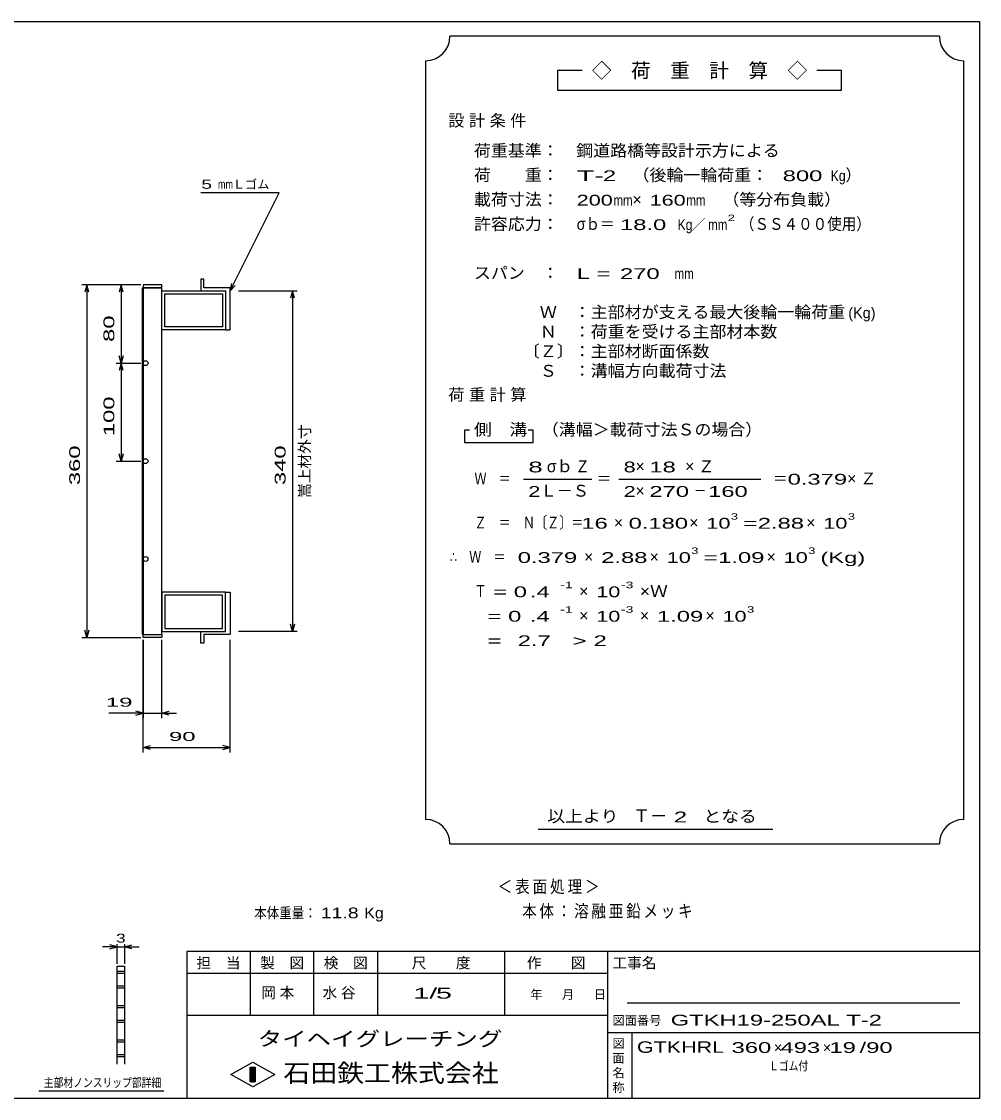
# Model space of a CAD drawing. Units: millimetres, scale not verified. Extents: x -910 to 866, y -641 to 527.
# Drawn here: x -113 to 866, y -573 to 527 of the extents above; entities that cross this region are included whole.
import ezdxf
from ezdxf.enums import TextEntityAlignment as Align

# ---------------------------------------------------------------- set-up
doc = ezdxf.new("R2010")
doc.units = ezdxf.units.MM
doc.header["$LTSCALE"] = 5
for name, color, linetype, lineweight in [('0_2', 150, 'Continuous', 25), ('16', 3, 'Continuous', 25), ('22', 4, 'Continuous', 25), ('24', 2, 'Continuous', 25), ('32', 4, 'Continuous', 25)]:
    doc.layers.add(name, color=color, linetype=linetype, lineweight=lineweight)
doc.styles.add('ベクトル', font='')
doc.styles.get('ベクトル').set_extended_font_data('ベクトル')

msp = doc.modelspace()

# ---------------------------------------------------------------- linework, layer by layer
at = {"layer": '0_2'}
for p, q in [((-864.5, 526.75), (865.5, 526.75)), ((865.5, 526.75), (865.5, -573.25)), ((865.5, -423.25), (55.5, -423.25)), ((55.5, -423.25), (55.5, -573.25)), ((120.5, -423.25), (120.5, -488.25)), ((185.5, -488.25), (185.5, -423.25)), ((250.5, -423.25), (250.5, -488.25)), ((380.5, -488.25), (380.5, -423.25)), ((485.5, -423.25), (485.5, -573.25)), ((485.5, -445.75), (55.5, -445.75)), ((845.5, -475.75), (505.5, -475.75)), ((55.5, -488.25), (485.5, -488.25)), ((485.5, -505.75), (865.5, -505.75)), ((510.5, -573.25), (510.5, -505.75)), ((100.5, -548.75), (123, -536.25)), ((123, -536.25), (145.5, -548.75)), ((123, -561.25), (100.5, -548.75)), ((120.5, -541.25), (125.5, -541.25)), ((120.5, -556.25), (120.5, -541.25)), ((120.5, -541.25), (121.5, -541.25)), ((121.5, -541.25), (121.5, -556.25)), ((122.5, -556.25), (122.5, -541.25)), ((122.5, -541.25), (123.5, -541.25)), ((145.5, -548.75), (123, -561.25)), ((123.5, -541.25), (123.5, -556.25)), ((124.5, -556.25), (124.5, -541.25)), ((124.5, -541.25), (125.5, -541.25)), ((125.5, -541.25), (125.5, -556.25)), ((125.5, -541.25), (125.5, -556.25)), ((125.5, -556.25), (120.5, -556.25)), ((121.5, -556.25), (122.5, -556.25)), ((123.5, -556.25), (124.5, -556.25)), ((865.5, -573.25), (-864.5, -573.25))]:
    msp.add_line(p, q, dxfattribs=at)
at = {"layer": '16'}
for p, q in [((10.3, -99.25), (10.3, 254.75)), ((10.3, 254.75), (11, 254.75)), ((30, 257.75), (11, 257.75)), ((11, 257.75), (11, 254.75)), ((11, 254.75), (30, 254.75)), ((11, 254.75), (11, -99.25)), ((30, 254.75), (11, 254.75)), ((30, 254.75), (30, 257.75)), ((30, -99.25), (30, 254.75)), ((73, 263.75), (70, 263.75)), ((70, 263.75), (70, 251.75)), ((73, 254.75), (73, 263.75)), ((100, 254.75), (73, 254.75)), ((100, 211.75), (100, 254.75)), ((30, 251.75), (95, 251.75)), ((30, 211.75), (30, 251.75)), ((33, 248.75), (92, 248.75)), ((33, 214.75), (33, 248.75)), ((70, 251.75), (95, 251.75)), ((92, 248.75), (92, 214.75)), ((95, 251.75), (95, 211.75)), ((95, 251.75), (95, 211.75)), ((95, 211.75), (30, 211.75)), ((92, 214.75), (33, 214.75)), ((95, 211.75), (100, 211.75)), ((95, -56.25), (30, -56.25)), ((30, -56.25), (30, -96.25)), ((92, -59.25), (33, -59.25)), ((33, -59.25), (33, -93.25)), ((92, -93.25), (92, -59.25)), ((95, -96.25), (95, -56.25)), ((95, -56.25), (100, -56.25)), ((95, -96.25), (95, -56.25)), ((100, -56.25), (100, -99.25)), ((30, -96.25), (95, -96.25)), ((33, -93.25), (92, -93.25)), ((70, -108.25), (70, -96.25)), ((70, -96.25), (95, -96.25)), ((11, -99.25), (10.3, -99.25)), ((11, -99.25), (30, -99.25)), ((11, -102.25), (11, -99.25)), ((11, -99.25), (30, -99.25)), ((30, -102.25), (11, -102.25)), ((30, -99.25), (30, -102.25)), ((73, -108.25), (70, -108.25)), ((100, -99.25), (73, -99.25)), ((73, -99.25), (73, -108.25))]:
    msp.add_line(p, q, dxfattribs=at)
for centre in [(13.5, 177.75), (13.5, 77.75), (13.5, -22.25)]:
    msp.add_circle(centre, 2.5, dxfattribs=at)
at = {"layer": '22'}
for p, q in [((150, 351.75), (70, 351.75)), ((100, 251.75), (150, 351.75)), ((8.5, 257.75), (-51.5, 257.75)), ((-46.5, 257.75), (-48.5, 250.25)), ((-44.5, 250.25), (-46.5, 257.75)), ((-46.5, 257.75), (-46.5, -102.25)), ((8.5, 257.75), (-16.5, 257.75)), ((-11.5, 257.75), (-13.5, 250.25)), ((-9.5, 250.25), (-11.5, 257.75)), ((-11.5, 257.75), (-11.5, 177.75)), ((100, 251.75), (101.5, 259.05)), ((100, 251.75), (105, 257.25)), ((108.5, 251.75), (168.5, 251.75)), ((163.5, 251.75), (161.5, 244.25)), ((165.5, 244.25), (163.5, 251.75)), ((163.5, 251.75), (163.5, -96.25)), ((-16.5, 177.75), (8.5, 177.75)), ((-11.5, 177.75), (-13.5, 185.25)), ((-11.5, 177.75), (-13.5, 170.25)), ((-9.5, 185.25), (-11.5, 177.75)), ((-9.5, 170.25), (-11.5, 177.75)), ((-11.5, 177.75), (-11.5, 77.75)), ((-16.5, 77.75), (8.5, 77.75)), ((-11.5, 77.75), (-13.5, 85.25)), ((-9.5, 85.25), (-11.5, 77.75)), ((-46.5, -102.25), (-48.5, -94.75)), ((-44.5, -94.75), (-46.5, -102.25)), ((168.5, -96.25), (108.5, -96.25)), ((163.5, -96.25), (161.5, -88.75)), ((165.5, -88.75), (163.5, -96.25)), ((-51.5, -102.25), (8.5, -102.25)), ((11, -104.75), (11, -184.75)), ((11, -219.75), (11, -104.75)), ((30, -184.75), (30, -104.75)), ((100, -219.75), (100, -104.75)), ((11, -179.75), (-24, -179.75)), ((11, -179.75), (3.5, -177.75)), ((3.5, -181.75), (11, -179.75)), ((11, -179.75), (30, -179.75)), ((30, -179.75), (37.5, -177.75)), ((37.5, -181.75), (30, -179.75)), ((30, -179.75), (45, -179.75)), ((11, -214.75), (18.5, -212.75)), ((18.5, -216.75), (11, -214.75)), ((11, -214.75), (100, -214.75)), ((100, -214.75), (92.5, -212.75)), ((92.5, -216.75), (100, -214.75))]:
    msp.add_line(p, q, dxfattribs=at)
at = {"layer": '24', "color": 4}
for p, q in [((824.5, 511.75), (324.5, 511.75)), ((299.5, 486.75), (299.5, -288.25)), ((849.5, -288.25), (849.5, 486.75)), ((459.5, 476.75), (434.5, 476.75)), ((434.5, 476.75), (434.5, 456.75)), ((724.5, 476.75), (699.5, 476.75)), ((724.5, 456.75), (724.5, 476.75)), ((434.5, 456.75), (724.5, 456.75)), ((344.5, 109.25), (339.5, 109.25)), ((339.5, 109.25), (339.5, 96.75)), ((409.5, 109.25), (404.5, 109.25)), ((409.5, 96.75), (409.5, 109.25)), ((339.5, 96.75), (409.5, 96.75)), ((399.5, 59.25), (469.5, 59.25)), ((497, 59.25), (642, 59.25)), ((414.5, -298.25), (654.5, -298.25)), ((324.5, -313.25), (824.5, -313.25))]:
    msp.add_line(p, q, dxfattribs=at)
for centre, start, end in [((299.5, 511.75), 270, 0), ((849.5, 511.75), 180, 270), ((299.5, -313.25), 0, 90), ((849.5, -313.25), 90, 180)]:
    msp.add_arc(centre, 25, start, end, dxfattribs=at)
at = {"layer": '32'}
for p, q in [((-15.5, -418.25), (-23, -416.25)), ((-15.5, -435.75), (-15.5, -415.75)), ((-8, -415.75), (-8, -435.75)), ((-8, -418.25), (-0.5, -416.25)), ((-15.5, -418.25), (-30.5, -418.25)), ((-23, -420.25), (-15.5, -418.25)), ((-15.5, -418.25), (-8, -418.25)), ((-0.5, -420.25), (-8, -418.25)), ((-8, -418.25), (7, -418.25)), ((-15.5, -438.25), (-8, -438.25)), ((-15.5, -538.25), (-15.5, -438.25)), ((-8, -438.25), (-8, -538.25)), ((-15.5, -443.25), (-8, -443.25)), ((-8, -445.75), (-15.5, -445.75)), ((-15.5, -458.25), (-8, -458.25)), ((-8, -460.75), (-15.5, -460.75)), ((-15.5, -478.25), (-8, -478.25)), ((-8, -480.75), (-15.5, -480.75)), ((-15.5, -493.25), (-8, -493.25)), ((-8, -495.75), (-15.5, -495.75)), ((-15.5, -513.25), (-8, -513.25)), ((-8, -515.75), (-15.5, -515.75)), ((-15.5, -528.25), (-8, -528.25)), ((-8, -530.75), (-15.5, -530.75)), ((32, -565.75), (-95.5, -565.75))]:
    msp.add_line(p, q, dxfattribs=at)

# ---------------------------------------------------------------- texts
at = {"layer": '0_2', "style": 'ベクトル'}
for s, height, p in [('担\u3000当', 11, (65.5, -434.75)), ('製\u3000図', 11, (130.5, -434.75)), ('検\u3000図', 11, (195.5, -434.75)), ('尺\u3000\u3000度', 11, (285.5, -434.75)), ('作\u3000\u3000図', 11, (403, -434.75)), ('工事名', 11, (490.5, -434.75)), ('年', 9.16, (406.5, -467)), ('月', 9.16, (439, -467)), ('日', 9.16, (471.5, -467)), ('図面番号', 9.164, (490.5, -493.5)), ('図', 9.16, (490.5, -517)), ('面', 9.16, (490.5, -532)), ('名', 9.16, (490.5, -547)), ('称', 9.16, (490.5, -562))]:
    msp.add_text(s, height=height, dxfattribs=at).set_placement(p, align=Align.MIDDLE_LEFT)
at = {"layer": '0_2', "color": 222, "style": 'ベクトル'}
for s, height, width, p in [('タイヘイグレーチング', 14.66, 1.25, (128, -512.25)), ('石田鉄工株式会社', 18.33, 1.1, (154.25, -547.25))]:
    msp.add_text(s, height=height, dxfattribs=dict(at, width=width)).set_placement(p, align=Align.MIDDLE_LEFT)
at = {"layer": '22', "color": 2, "style": 'ベクトル'}
for s, height, width, p in [(' 5 ', 9.164, 1.6, (65, 360.5)), ('mm', 9.164, 0.75, (87.5, 360.5)), (' 19 ', 9.164, 2, (-34, -168.5)), (' 90 ', 9.164, 2, (30.5, -203.5)), ('本体重量：', 11, 0.85, (124.5, -383.75)), (' 11.8', 11, 1.35, (187, -383.75)), ('Kg', 11, 1.1, (237, -383.75)), ('1/', 11, 2, (287, -465.75)), (' 5 ', 11, 2, (302, -465.75)), ('GTKH19-250AL T-2                       ', 11, 1.65, (550, -493.25)), ('GTKHRL', 11.73, 1.4, (515.5, -520.75)), (' 360 ', 11, 1.65, (605.5, -521.25)), (' 493 ', 11, 1.65, (655.5, -521.25)), (' 19 ', 11, 1.65, (705.5, -521.25)), ('/', 11, 1.65, (743, -521.25)), (' 90 ', 11, 1.65, (743, -521.25)), ('Ｌゴム付', 9.164, 0.8, (650.5, -540))]:
    msp.add_text(s, height=height, dxfattribs=dict(at, width=width)).set_placement(p, align=Align.MIDDLE_LEFT)
for s, height, p in [('Ｌゴム', 9.164, (102.5, 360.5)), ('×', 11, (655.5, -521.25)), ('×', 11, (705.5, -521.25))]:
    msp.add_text(s, height=height, dxfattribs=at).set_placement(p, align=Align.MIDDLE_LEFT)
at = {"layer": '22', "color": 2, "style": 'ベクトル', "width": 1.65}
for s, p in [(' 80 ', (-24, 192.75)), (' 100 ', (-24, 96.5)), (' 360 ', (-59, 46.5)), (' 340', (151, 46.5))]:
    msp.add_text(s, height=11, rotation=90, dxfattribs=at).set_placement(p, align=Align.MIDDLE_LEFT)
at = {"layer": '22', "color": 2, "style": 'ベクトル'}
msp.add_text('嵩上材外寸', height=11, rotation=90, dxfattribs=at).set_placement((176, 40.25), align=Align.MIDDLE_LEFT)
at = {"layer": '22', "color": 2, "attachment_point": 4, "style": 'ベクトル'}
for s, insert, char_height in [('\\T1.2;\\W0.85;＜表面処理＞', (373.25, -357.5), 12.83), ('\\T1.19;\\W0.85;本体：溶融亜鉛メッキ', (398.25, -382.5), 12.83), ('\\T1.25;岡本\u3000', (131.75, -465.75), 11), ('\\T1.25;水谷\u3000', (194.25, -465.75), 11)]:
    msp.add_mtext(s, dxfattribs=dict(at, insert=insert, char_height=char_height))
at = {"layer": '24', "style": 'ベクトル'}
for s, height, p in [('◇\u3000荷\u3000重\u3000計\u3000算\u3000◇', 14.66, (469.5, 476.75)), ('）', 12.1, (728.5, 370)), ('×', 12.1, (511, 345)), ('／', 11, (570.75, 319.25)), ('(Kg)', 11, (731.5, 229.25)), ('σｂ', 12.1, (423.5, 72.5)), ('×', 12.1, (514, 72.5)), ('Ｌ－Ｓ', 12.1, (417, 47.5)), ('×', 12.1, (514, 47.5)), ('×', 12.1, (492, 15)), ('×', 12.1, (569, 15)), ('×', 12.1, (688.5, 15)), ('×', 12.1, (461.5, -20)), ('×', 12.1, (528.5, -20)), ('×', 12.1, (648, -20)), ('×', 12.1, (456.5, -55)), ('×', 12.1, (456.5, -80)), ('×', 12.1, (518.5, -80)), ('×', 12.1, (585.5, -80)), ('Ｔ－', 12.83, (511.5, -284.5))]:
    msp.add_text(s, height=height, dxfattribs=at).set_placement(p, align=Align.MIDDLE_LEFT)
for s, height, width, p in [('荷重基準：\u3000', 12.1, 1.05, (349, 395)), ('鋼道路橋等設計示方による', 12.1, 1.05, (453.5, 395)), ('荷\u3000\u3000重：\u3000', 12.1, 1.05, (349, 370)), ('T-', 11, 2, (454, 369.25)), (' 2 ', 11, 1.65, (474, 369.25)), ('（後輪一輪荷重：', 12.1, 1.05, (511, 370)), ('  800', 11, 1.65, (651, 369.25)), ('Kg', 11, 0.85, (713.5, 369.25)), ('載荷寸法：\u3000', 12.1, 1.05, (349, 345)), ('\u3000（等分布負載）', 12.1, 1.05, (585.5, 345)), ('200', 11, 1.5, (454, 344.25)), ('mm', 11, 0.8, (491.5, 344.25)), ('160', 11, 1.5, (528.5, 344.25)), ('mm', 11, 0.8, (566, 344.25)), ('許容応力：\u3000', 12.1, 1.05, (349, 320)), ('σｂ＝', 12.1, 0.9, (454, 320)), (' 18.0', 11, 1.65, (491.5, 319.25)), ('Kg', 11, 0.85, (557, 319.25)), ('mm', 11, 0.8, (588.25, 319.25)), ('2', 6.6, 1.5, (608.25, 326.25)), ('（ＳＳ４００使用）', 12.1, 0.9, (620.75, 320)), ('スパン\u3000：\u3000', 12.1, 1.05, (349, 270)), ('L =', 11, 1.65, (454, 269.25)), (' 270 ', 11, 1.65, (491.5, 269.25)), ('mm', 11, 0.8, (554, 269.25)), ('\u3000Ｗ\u3000：主部材が支える最大後輪一輪荷重', 12.1, 1.05, (399, 230)), ('\u3000Ｎ\u3000：荷重を受ける主部材本数', 12.1, 1.05, (399, 210)), ('〔Ｚ〕：主部材断面係数', 12.1, 1.05, (399, 190)), ('\u3000Ｓ\u3000：溝幅方向載荷寸法', 12.1, 1.05, (399, 170)), ('側\u3000溝', 12.1, 1.1, (349, 110)), ('\u3000（溝幅＞載荷寸法Ｓの場合）', 12.1, 1.05, (401, 110)), ('8', 11, 1.8, (404.5, 71.75)), ('Ｚ', 12.1, 0.9, (452.5, 72.5)), ('8', 11, 1.5, (502, 71.75)), (' 18 ', 11, 1.65, (521.5, 71.75)), ('Ｗ\u3000＝', 12.1, 0.75, (349.5, 60)), ('＝', 12.1, 0.9, (474.5, 60)), ('＝', 12.1, 0.9, (654.5, 60)), ('0.379', 11, 1.65, (669.5, 59.25)), ('2', 11, 1.5, (404.5, 46.75)), ('2', 11, 1.5, (502, 46.75)), (' 270 ', 11, 1.65, (521.5, 46.75)), ('－', 12.1, 0.75, (574, 47.5)), (' 160 ', 11, 1.65, (581.5, 46.75)), ('Ｚ\u3000＝\u3000Ｎ〔Ｚ〕＝', 12.1, 0.75, (349.5, 15)), ('3', 6.6, 1.5, (611.5, 21.25)), ('3', 6.6, 1.5, (731, 21.25)), (' 16 ', 11, 1.65, (452, 14.25)), ('0.180', 11, 1.65, (507, 14.25)), ('10', 11, 1.5, (586.5, 14.25)), ('=', 11, 1.7, (624, 14.25)), ('2.88', 11, 1.65, (639, 14.25)), ('10', 11, 1.5, (706, 14.25)), ('3', 6.6, 1.5, (571, -13.75)), ('3', 6.6, 1.5, (690.5, -13.75)), ('∴\u3000Ｗ\u3000＝', 12.1, 0.75, (324.5, -20)), (' 0.379', 11, 1.65, (387, -20.75)), ('2.88', 11, 1.65, (479, -20.75)), ('10', 11, 1.5, (546, -20.75)), ('=', 11, 1.7, (583.5, -20.75)), ('1.09', 11, 1.65, (598.5, -20.75)), ('10', 11, 1.5, (665.5, -20.75)), ('(Kg)', 11, 1.65, (703, -20.75)), ('Ｔ', 12.1, 0.75, (349.5, -55)), (' = 0', 11, 1.65, (362, -55.75)), (' .4 ', 11, 1.65, (399.5, -55.75)), ('-1', 6.598, 1.65, (437, -48.75)), ('10', 11, 1.5, (474, -55.75)), ('-3', 6.598, 1.65, (499, -48.75)), ('×Ｗ', 12.1, 1.1, (518.5, -55)), ('  = 0', 11, 1.65, (349.5, -80.75)), (' .4 ', 11, 1.65, (399.5, -80.75)), ('-1', 6.598, 1.65, (437, -73.75)), ('10', 11, 1.5, (474, -80.75)), ('-3', 6.598, 1.65, (499, -73.75)), ('1.09', 11, 1.65, (536, -80.75)), ('10', 11, 1.5, (603, -80.75)), ('3', 6.6, 1.5, (628, -73.75)), ('  =', 11, 1.65, (349.5, -105.75)), (' 2.7', 11, 1.65, (387, -105.75)), ('>', 11, 1.7, (449.5, -105.75)), (' 2 ', 11, 1.65, (464.5, -105.75)), ('以上より\u3000', 12.1, 1.1, (424, -285)), (' 2 ', 11, 1.65, (546.5, -285.75)), ('となる', 12.1, 1.1, (583.5, -285))]:
    msp.add_text(s, height=height, dxfattribs=dict(at, width=width)).set_placement(p, align=Align.MIDDLE_LEFT)
at = {"layer": '24', "char_height": 12.1, "attachment_point": 4, "style": 'ベクトル'}
for s, insert in [('\\T1.28;設計条件', (322.75, 425)), ('\\T1.28;荷重計算', (322.75, 145)), ('\\T1.42;×Ｚ', (564.75, 72.5)), ('\\T1.42;×Ｚ', (730.25, 60))]:
    msp.add_mtext(s, dxfattribs=dict(at, insert=insert))
at = {"layer": '32', "color": 2, "style": 'ベクトル'}
for s, height, width, p in [('3', 9.16, 1.45, (-16.75, -409.5)), ('主部材ノンスリップ部詳細', 9.164, 0.8, (-90.5, -557))]:
    msp.add_text(s, height=height, dxfattribs=dict(at, width=width)).set_placement(p, align=Align.MIDDLE_LEFT)

doc.saveas('drawing.dxf')
